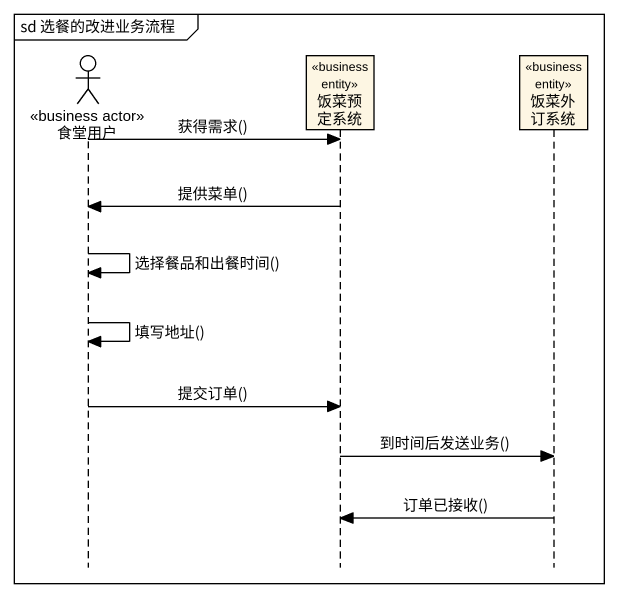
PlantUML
@startuml
mainframe sd 选餐的改进业务流程
hide footbox
actor 食堂用户 <<business actor>>
participant 饭菜预定系统 <<business entity>>
participant 饭菜外订系统 <<business entity>>

食堂用户 -> 饭菜预定系统 : 获得需求()
饭菜预定系统 -> 食堂用户 : 提供菜单()
食堂用户 -> 食堂用户 : 选择餐品和出餐时间()
食堂用户 -> 食堂用户 : 填写地址()
食堂用户 -> 饭菜预定系统 : 提交订单()
饭菜预定系统 -> 饭菜外订系统 : 到时间后发送业务()
饭菜外订系统 -> 饭菜预定系统 : 订单已接收()
@enduml
